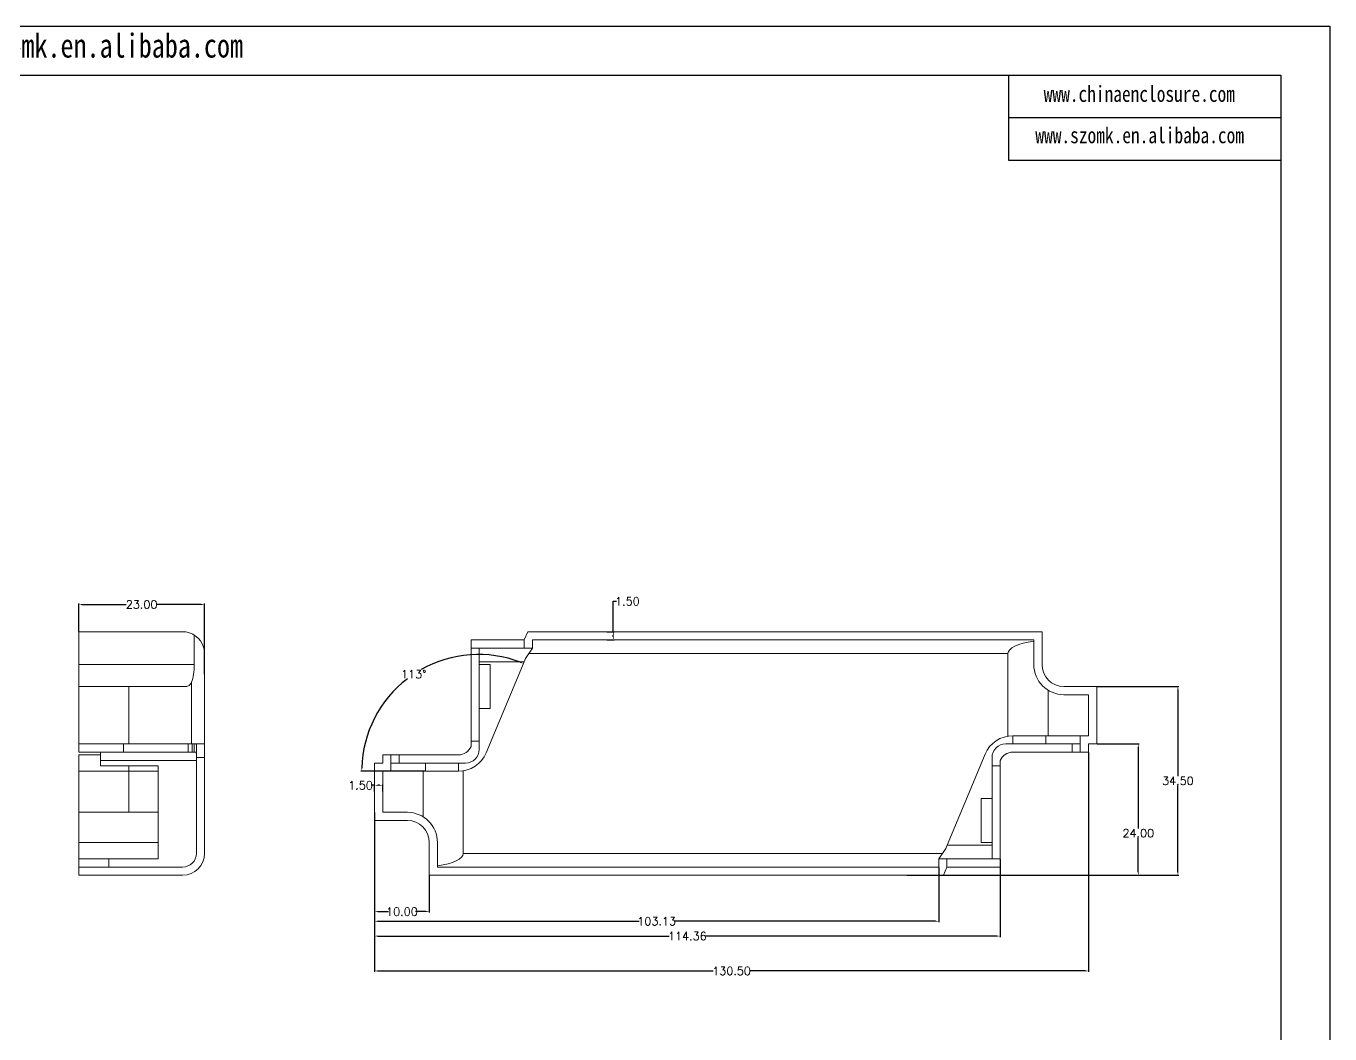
# Model space of a CAD drawing. Header units: inches. Extents: x 1696 to 3185, y 390 to 766.
# Drawn here: x 2946.6 to 3184.9, y 581.7 to 765.8 of the extents above; entities that cross this region are included whole.
import ezdxf

# ---------------------------------------------------------------- set-up
doc = ezdxf.new("R2010")
doc.units = ezdxf.units.IN
doc.header["$LTSCALE"] = 15
doc.layers.add('文字', color=81, linetype='Continuous')
doc.styles.get("Standard").update_dxf_attribs({"font": 'txt', "bigfont": 'gbcbig.shx'})
doc.styles.add('宋体', font='', dxfattribs={"width": 0.8, "height": 3.5})
doc.styles.get('宋体').set_extended_font_data('SimSun')
doc.dimstyles.new('2', dxfattribs={"dimtxt": 1.5, "dimasz": 0.6, "dimexe": 0.18, "dimexo": 0.0625, "dimgap": 0.09, "dimtad": 0, "dimtih": 1, "dimtoh": 1, "dimzin": 0, "dimdsep": 46, "dimtxsty": 'Standard', "dimcen": 0, "dimadec": 0, "dimazin": 2, "dimtfac": 1, "dimtofl": 0, "dimtmove": 0, "dimatfit": 3, "dimfxl": 1, "dimtolj": 1, "dimtzin": 0, "dimarcsym": 0})

# ---------------------------------------------------------------- blocks, each defined once
blk = doc.blocks.new('*D131')
at = {"color": 0, "lineweight": -2}
for p, q in [((2956.18, 655.23), (2956.18, 660.33)), ((2956.78, 660.15), (2964.84, 660.15)), ((2978.58, 660.15), (2970.52, 660.15)), ((2979.18, 647.41), (2979.18, 660.33))]:
    blk.add_line(p, q, dxfattribs=at)
at = {"color": 0}
for points in [[(2956.78, 660.25), (2956.78, 660.05), (2956.18, 660.15)], [(2978.58, 660.25), (2978.58, 660.05), (2979.18, 660.15)]]:
    blk.add_solid(points, dxfattribs=at)
at = {"layer": 'Defpoints', "color": 0}
for p in [(2979.18, 660.15), (2956.18, 655.17), (2979.18, 647.35)]:
    blk.add_point(p, dxfattribs=at)
at = {"color": 0, "insert": (2967.68, 660.15), "char_height": 1.5, "attachment_point": 5}
blk.add_mtext('\\A1;23.00', dxfattribs=at)
blk = doc.blocks.new('*D149')
at = {"color": 0, "lineweight": -2}
for p, q in [((3142.32, 634.67), (3150.03, 634.67)), ((3149.85, 634.07), (3149.85, 619.2)), ((3149.85, 611.27), (3149.85, 617.52)), ((3114.32, 610.67), (3150.03, 610.67))]:
    blk.add_line(p, q, dxfattribs=at)
at = {"color": 0}
for points in [[(3149.75, 634.07), (3149.95, 634.07), (3149.85, 634.67)], [(3149.75, 611.27), (3149.95, 611.27), (3149.85, 610.67)]]:
    blk.add_solid(points, dxfattribs=at)
at = {"layer": 'Defpoints', "color": 0}
for p in [(3142.26, 634.67), (3114.26, 610.67), (3149.85, 610.67)]:
    blk.add_point(p, dxfattribs=at)
at = {"color": 0, "insert": (3149.85, 618.36), "char_height": 1.5, "attachment_point": 5}
blk.add_mtext('\\A1;24.00', dxfattribs=at)
blk = doc.blocks.new('*D150')
at = {"color": 0, "lineweight": -2}
for p, q in [((3142.32, 645.17), (3157.27, 645.17)), ((3157.09, 644.57), (3157.09, 628.76)), ((3157.09, 611.27), (3157.09, 627.08)), ((3107.58, 610.67), (3157.27, 610.67))]:
    blk.add_line(p, q, dxfattribs=at)
at = {"color": 0}
for points in [[(3156.99, 644.57), (3157.19, 644.57), (3157.09, 645.17)], [(3156.99, 611.27), (3157.19, 611.27), (3157.09, 610.67)]]:
    blk.add_solid(points, dxfattribs=at)
at = {"layer": 'Defpoints', "color": 0}
for p in [(3142.26, 645.17), (3157.09, 645.17), (3107.52, 610.67)]:
    blk.add_point(p, dxfattribs=at)
at = {"color": 0, "insert": (3157.09, 627.92), "char_height": 1.5, "attachment_point": 5}
blk.add_mtext('\\A1;34.50', dxfattribs=at)
blk = doc.blocks.new('*D152')
at = {"color": 0, "lineweight": -2}
for p, q in [((3010.26, 620.6), (3010.26, 603.84)), ((3020.26, 610.6), (3020.26, 603.84)), ((3010.86, 604.02), (3012.79, 604.02)), ((3019.66, 604.02), (3017.72, 604.02))]:
    blk.add_line(p, q, dxfattribs=at)
at = {"color": 0}
for points in [[(3010.86, 604.12), (3010.86, 603.92), (3010.26, 604.02)], [(3019.66, 604.12), (3019.66, 603.92), (3020.26, 604.02)]]:
    blk.add_solid(points, dxfattribs=at)
at = {"layer": 'Defpoints', "color": 0}
for p in [(3010.26, 620.67), (3020.26, 610.67), (3020.26, 604.02)]:
    blk.add_point(p, dxfattribs=at)
at = {"color": 0, "insert": (3015.26, 604.02), "char_height": 1.5, "attachment_point": 5}
blk.add_mtext('\\A1;10.00', dxfattribs=at)
blk = doc.blocks.new('*D153')
at = {"color": 0, "lineweight": -2}
for p, q in [((3010.26, 622.16), (3010.26, 599.37)), ((3124.61, 613.6), (3124.61, 599.37)), ((3010.86, 599.55), (3064.09, 599.55)), ((3124.01, 599.55), (3070.77, 599.55))]:
    blk.add_line(p, q, dxfattribs=at)
at = {"color": 0}
for points in [[(3010.86, 599.65), (3010.86, 599.45), (3010.26, 599.55)], [(3124.01, 599.65), (3124.01, 599.45), (3124.61, 599.55)]]:
    blk.add_solid(points, dxfattribs=at)
at = {"layer": 'Defpoints', "color": 0}
for p in [(3010.26, 622.22), (3124.61, 613.67), (3124.61, 599.55)]:
    blk.add_point(p, dxfattribs=at)
at = {"color": 0, "insert": (3067.43, 599.55), "char_height": 1.5, "attachment_point": 5}
blk.add_mtext('\\A1;114.36', dxfattribs=at)
blk = doc.blocks.new('*D154')
at = {"color": 0, "lineweight": -2}
for p, q in [((3053.9, 655.17), (3053.9, 660.73)), ((3053.9, 660.73), (3054.5, 660.73)), ((3052.71, 655.17), (3054.08, 655.17)), ((3052.71, 653.67), (3054.08, 653.67)), ((3053.9, 654.27), (3053.9, 654.57))]:
    blk.add_line(p, q, dxfattribs=at)
at = {"color": 0}
for points in [[(3053.8, 654.57), (3054, 654.57), (3053.9, 655.17)], [(3053.8, 654.27), (3054, 654.27), (3053.9, 653.67)]]:
    blk.add_solid(points, dxfattribs=at)
at = {"layer": 'Defpoints', "color": 0}
for p in [(3052.65, 655.17), (3052.65, 653.67), (3053.9, 655.17)]:
    blk.add_point(p, dxfattribs=at)
at = {"color": 0, "insert": (3056.47, 660.73), "char_height": 1.5, "attachment_point": 5}
blk.add_mtext('\\A1;1.50', dxfattribs=at)
blk = doc.blocks.new('*D155')
at = {"color": 0, "lineweight": -2}
for p, q in [((3010.26, 627.1), (3009.66, 627.1)), ((3010.26, 625.98), (3010.26, 627.28)), ((3011.16, 627.1), (3010.86, 627.1)), ((3011.76, 625.98), (3011.76, 627.28))]:
    blk.add_line(p, q, dxfattribs=at)
at = {"color": 0}
for points in [[(3010.86, 627.2), (3010.86, 627), (3010.26, 627.1)], [(3011.16, 627.2), (3011.16, 627), (3011.76, 627.1)]]:
    blk.add_solid(points, dxfattribs=at)
at = {"layer": 'Defpoints', "color": 0}
for p in [(3010.26, 627.1), (3010.26, 625.92), (3011.76, 625.92)]:
    blk.add_point(p, dxfattribs=at)
at = {"color": 0, "insert": (3007.69, 627.1), "char_height": 1.5, "attachment_point": 5}
blk.add_mtext('\\A1;1.50', dxfattribs=at)
blk = doc.blocks.new('*D161')
at = {"color": 0, "lineweight": -2}
blk.add_line((3019.51, 629.67), (3007.74, 629.67), dxfattribs=at)
for start, end in [(68.9912, 119.3766), (127.5627, 178.389)]:
    blk.add_arc((3029.26, 629.67), 21.34, start, end, dxfattribs=at)
at = {"color": 0}
for points in [[(3036.94, 649.68), (3036.87, 649.49), (3037.46, 649.36)], [(3008.02, 630.26), (3007.82, 630.27), (3007.92, 629.67)]]:
    blk.add_solid(points, dxfattribs=at)
at = {"layer": 'Defpoints', "color": 0}
for p in [(3023.76, 650.29), (3037.59, 649.67), (3030.67, 633.05), (3019.57, 629.67), (3025.59, 629.67)]:
    blk.add_point(p, dxfattribs=at)
at = {"color": 0, "insert": (3017.42, 647.42), "char_height": 1.5, "attachment_point": 5}
blk.add_mtext('\\A1;113°', dxfattribs=at)
blk = doc.blocks.new('*D162')
at = {"color": 0, "lineweight": -2}
for p, q in [((3010.26, 622.16), (3010.26, 602.08)), ((3113.38, 612.1), (3113.38, 602.08)), ((3010.86, 602.26), (3058.6, 602.26)), ((3112.78, 602.26), (3065.03, 602.26))]:
    blk.add_line(p, q, dxfattribs=at)
at = {"color": 0}
for points in [[(3010.86, 602.36), (3010.86, 602.16), (3010.26, 602.26)], [(3112.78, 602.36), (3112.78, 602.16), (3113.38, 602.26)]]:
    blk.add_solid(points, dxfattribs=at)
at = {"layer": 'Defpoints', "color": 0}
for p in [(3010.26, 622.22), (3113.38, 612.17), (3010.26, 602.26)]:
    blk.add_point(p, dxfattribs=at)
at = {"color": 0, "insert": (3061.82, 602.26), "char_height": 1.5, "attachment_point": 5}
blk.add_mtext('\\A1;103.13', dxfattribs=at)
blk = doc.blocks.new('*D163')
at = {"color": 0, "lineweight": -2}
for p, q in [((3140.76, 633.1), (3140.76, 593)), ((3010.26, 622.16), (3010.26, 593)), ((3010.86, 593.18), (3072.17, 593.18)), ((3140.16, 593.18), (3078.85, 593.18))]:
    blk.add_line(p, q, dxfattribs=at)
at = {"color": 0}
for points in [[(3010.86, 593.28), (3010.86, 593.08), (3010.26, 593.18)], [(3140.16, 593.28), (3140.16, 593.08), (3140.76, 593.18)]]:
    blk.add_solid(points, dxfattribs=at)
at = {"layer": 'Defpoints', "color": 0}
for p in [(3140.76, 633.17), (3010.26, 622.22), (3010.26, 593.18)]:
    blk.add_point(p, dxfattribs=at)
at = {"color": 0, "insert": (3075.51, 593.18), "char_height": 1.5, "attachment_point": 5}
blk.add_mtext('\\A1;130.50', dxfattribs=at)

msp = doc.modelspace()

# ---------------------------------------------------------------- linework, layer by layer
for p, q in [((2652.777, 765.847), (3184.879, 765.847)), ((3184.879, 765.847), (3184.879, 389.613)), ((2666.545, 756.889), (3175.921, 756.889)), ((3126.155, 756.889), (3126.155, 741.337)), ((3175.921, 756.889), (3175.921, 398.571)), ((3126.155, 749.113), (3175.921, 749.113)), ((3126.155, 741.337), (3175.921, 741.337))]:
    msp.add_line(p, q)
at = {"color": 7, "linetype": 'Continuous', "lineweight": 15}
for p, q in [((2956.183, 655.166), (2975.183, 655.166)), ((2956.183, 655.166), (2956.183, 649.166)), ((2977.308, 649.166), (2977.308, 654.555)), ((3037.63, 653.666), (3027.896, 653.666)), ((3027.896, 652.166), (3027.896, 653.666)), ((3037.63, 653.666), (3038.255, 655.166)), ((3037.63, 652.166), (3037.63, 653.666)), ((3038.255, 655.166), (3132.255, 655.166)), ((3039.13, 653.666), (3130.755, 653.666)), ((3039.13, 652.166), (3039.13, 653.666)), ((3130.755, 653.666), (3130.755, 649.166)), ((3132.255, 655.166), (3132.255, 649.166)), ((2979.183, 651.166), (2979.183, 634.61)), ((3037.63, 652.166), (3027.896, 652.166)), ((3027.896, 652.166), (3027.896, 635.166)), ((3029.396, 635.166), (3029.396, 652.166)), ((3039.13, 652.166), (3037.63, 652.166)), ((3039.13, 652.166), (3037.838, 650.264)), ((3038.451, 651.166), (3126.026, 651.166)), ((3126.026, 651.166), (3126.026, 636.093)), ((2956.183, 649.166), (2977.308, 649.166)), ((2956.183, 645.166), (2956.183, 649.166)), ((3037.588, 649.666), (3029.396, 649.666)), ((3031.396, 649.166), (3029.396, 649.166)), ((3030.665, 633.051), (3037.588, 649.666)), ((3031.396, 641.166), (3031.396, 649.166)), ((3037.838, 650.264), (3037.588, 649.666)), ((2976.814, 645.982), (2976.814, 634.666)), ((2965.36, 645.166), (2956.183, 645.166)), ((2956.183, 645.166), (2956.183, 634.666)), ((2965.36, 634.666), (2965.36, 645.166)), ((2965.36, 645.166), (2975.753, 645.166)), ((3133.387, 644.473), (3133.387, 636.166)), ((3136.255, 645.166), (3142.255, 645.166)), ((3136.255, 643.666), (3140.755, 643.666)), ((3140.755, 643.666), (3140.755, 636.166)), ((3142.255, 645.166), (3142.255, 634.666)), ((3029.396, 641.166), (3031.396, 641.166)), ((2956.183, 634.666), (2965.36, 634.666)), ((2956.183, 634.666), (2956.183, 633.166)), ((2964.363, 633.166), (2964.363, 634.666)), ((2976.814, 634.666), (2965.36, 634.666)), ((2976.183, 633.166), (2976.183, 634.666)), ((2978.974, 634.666), (2976.814, 634.666)), ((2976.914, 634.666), (2976.914, 633.166)), ((2977.273, 633.166), (2977.273, 634.666)), ((2977.683, 634.557), (2977.683, 632.987)), ((2979.183, 634.61), (2979.183, 632.205)), ((3027.896, 635.166), (3027.896, 634.205)), ((3027.896, 635.166), (3029.396, 635.166)), ((3029.396, 633.666), (3029.396, 635.166)), ((3137.755, 634.666), (3125.614, 634.666)), ((3126.922, 636.166), (3126.922, 634.666)), ((3126.922, 636.166), (3132.94, 636.166)), ((3132.94, 636.166), (3132.94, 634.666)), ((3132.94, 636.166), (3139.255, 636.166)), ((3137.755, 633.166), (3137.755, 634.666)), ((3139.255, 634.666), (3137.755, 634.666)), ((3139.255, 636.166), (3139.255, 633.166)), ((3139.255, 636.166), (3140.755, 636.166)), ((3142.255, 634.666), (3140.755, 634.666)), ((3140.755, 634.666), (3140.755, 633.166)), ((2956.183, 633.166), (2964.363, 633.166)), ((2960.183, 632.666), (2956.183, 632.666)), ((2956.183, 629.666), (2956.183, 632.666)), ((2960.183, 633.166), (2960.183, 631.628)), ((2960.183, 631.628), (2977.683, 631.628)), ((2960.183, 630.666), (2960.183, 631.628)), ((2976.183, 633.166), (2964.363, 633.166)), ((2976.183, 633.166), (2976.914, 633.166)), ((2976.914, 633.166), (2977.273, 633.166)), ((2977.573, 633.166), (2977.273, 633.166)), ((2977.683, 631.628), (2977.683, 632.987)), ((2979.183, 632.205), (2977.683, 632.205)), ((2977.683, 631.628), (2977.683, 614.666)), ((2979.183, 614.666), (2979.183, 632.205)), ((3011.755, 631.166), (3011.755, 632.666)), ((3013.255, 632.666), (3011.755, 632.666)), ((3013.255, 629.666), (3013.255, 632.666)), ((3014.755, 632.666), (3013.255, 632.666)), ((3014.755, 632.666), (3014.755, 631.166)), ((3025.588, 632.666), (3014.755, 632.666)), ((3121.845, 632.782), (3114.922, 616.166)), ((3123.114, 632.166), (3123.114, 630.666)), ((3124.614, 630.666), (3124.614, 631.628)), ((3126.922, 633.166), (3137.755, 633.166)), ((3137.755, 633.166), (3139.255, 633.166)), ((3139.255, 633.166), (3140.755, 633.166)), ((2956.183, 629.666), (2965.36, 629.666)), ((2956.183, 622.166), (2956.183, 629.666)), ((2970.683, 630.666), (2960.183, 630.666)), ((2970.683, 629.666), (2965.36, 629.666)), ((2965.36, 629.666), (2965.36, 622.166)), ((2970.683, 613.666), (2970.683, 630.666)), ((3010.255, 631.166), (3011.755, 631.166)), ((3010.255, 620.666), (3010.255, 631.166)), ((3013.255, 629.666), (3011.755, 629.666)), ((3011.755, 622.166), (3011.755, 629.666)), ((3013.255, 631.166), (3014.755, 631.166)), ((3019.571, 629.666), (3013.255, 629.666)), ((3014.755, 631.166), (3026.896, 631.166)), ((3019.123, 621.359), (3019.123, 629.666)), ((3019.571, 629.666), (3019.571, 631.166)), ((3025.588, 629.666), (3019.571, 629.666)), ((3025.588, 629.666), (3025.588, 631.166)), ((3026.484, 614.666), (3026.484, 629.74)), ((3124.614, 630.666), (3123.114, 630.666)), ((3123.114, 630.666), (3123.114, 613.666)), ((3124.614, 613.666), (3124.614, 630.666)), ((3121.114, 624.666), (3121.114, 616.666)), ((3123.114, 624.666), (3121.114, 624.666)), ((2970.683, 622.166), (2956.183, 622.166)), ((2956.183, 622.166), (2956.183, 616.666)), ((3016.255, 622.166), (3011.755, 622.166)), ((3016.255, 620.666), (3010.255, 620.666)), ((2956.183, 613.666), (2956.183, 616.666)), ((3020.255, 610.666), (3020.255, 616.666)), ((3021.755, 612.166), (3021.755, 616.666)), ((3113.38, 613.666), (3114.673, 615.568)), ((3114.673, 615.568), (3114.922, 616.166)), ((3114.922, 616.166), (3123.114, 616.166)), ((3121.114, 616.666), (3123.114, 616.666)), ((2956.183, 613.666), (2956.183, 612.166)), ((2956.183, 613.666), (2961.683, 613.666)), ((2961.683, 613.666), (2961.683, 612.166)), ((2961.683, 613.666), (2970.683, 613.666)), ((3114.06, 614.666), (3026.484, 614.666)), ((3113.38, 613.666), (3113.38, 612.166)), ((3113.38, 613.666), (3114.88, 613.666)), ((3114.88, 613.666), (3114.88, 612.166)), ((3114.88, 613.666), (3124.614, 613.666)), ((3124.614, 613.666), (3124.614, 612.166)), ((2956.183, 612.166), (2956.183, 610.666)), ((2956.183, 612.166), (2961.683, 612.166)), ((2956.183, 610.666), (2975.183, 610.666)), ((2975.183, 612.166), (2961.683, 612.166)), ((3114.255, 610.666), (3020.255, 610.666)), ((3113.38, 612.166), (3021.755, 612.166)), ((3114.88, 612.166), (3114.255, 610.666)), ((3114.88, 612.166), (3124.614, 612.166))]:
    msp.add_line(p, q, dxfattribs=at)
at = {"color": 8, "linetype": 'Continuous', "lineweight": 15}
for p, q in [((2965.36, 629.666), (2965.36, 630.666)), ((2956.183, 616.666), (2970.683, 616.666))]:
    msp.add_line(p, q, dxfattribs=at)
at = {"color": 7, "linetype": 'Continuous', "lineweight": 15}
for centre, radius, start, end in [((2975.183, 651.166), 4, 57.91005, 90), ((2975.183, 651.166), 4, 0, 57.91005), ((3136.255, 649.166), 5.5, 180, 270), ((3136.255, 649.166), 4, 180, 270), ((3025.588, 635.166), 2.5, 270, 337.38014), ((3126.922, 630.666), 5.5, 90, 157.38014), ((3125.614, 632.166), 2.5, 90, 180), ((3025.588, 635.166), 5.5, 270, 337.38014), ((3026.896, 633.666), 2.5, 270, 0), ((3126.922, 630.666), 2.5, 90, 157.38014), ((3016.255, 616.666), 5.5, 0, 90), ((3016.255, 616.666), 4, 0, 90), ((2975.183, 614.666), 2.5, 270, 0), ((2975.183, 614.666), 4, 270, 0)]:
    msp.add_arc(centre, radius, start, end, dxfattribs=at)
for centre, major_axis, start_param, end_param in [((3134.026, 651.166), (8, 0), 1.9920287, 3.1415927), ((2976.058, 649.166), (0, 4), 3.7915784, 4.712389), ((2978.974, 630.666), (0, 4), 6.1157372, 6.2831853), ((3018.484, 614.666), (8, 0), 5.1336214, 6.2831853)]:
    msp.add_ellipse(centre, major_axis=major_axis, ratio=0.3125, start_param=start_param, end_param=end_param, dxfattribs=at)
for points in [[(2976.814, 645.982), (2976.7, 645.703), (2976.556, 645.5), (2976.197, 645.228), (2975.989, 645.166), (2975.753, 645.166)], [(2977.683, 632.987), (2977.683, 633.047), (2977.674, 633.091), (2977.638, 633.151), (2977.611, 633.166), (2977.573, 633.166)]]:
    msp.add_open_spline(points, degree=3, knots=[0, 0, 0, 0, 0.5, 0.5, 1, 1, 1, 1], dxfattribs=at)
msp.add_open_spline([(2977.573, 634.666), (2977.647, 634.666), (2977.683, 634.631), (2977.683, 634.557)], degree=3, dxfattribs=at)

# ---------------------------------------------------------------- texts
at = {"layer": '文字', "color": 0, "attachment_point": 1, "style": '宋体'}
for s, insert, char_height, width in [('www.szomk.en.alibaba.com', (2929.02, 764.475), 4.37944, 76.94262), ('www.chinaenclosure.com', (3132.566, 754.92), 2.91963, 51.29508), ('www.szomk.en.alibaba.com', (3131.04, 747.359), 2.91963, 51.29508)]:
    msp.add_mtext(s, dxfattribs=dict(at, insert=insert, char_height=char_height, width=width))

# ---------------------------------------------------------------- dimensions: what is measured, and where the dimension line sits
for base, p1, p2, picture, middle in [((2979.183, 660.153), (2956.183, 655.166), (2979.183, 647.348), '*D131', (2967.683, 660.153)), ((3010.255, 593.181), (3140.755, 633.166), (3010.255, 622.223), '*D163', (3075.505, 593.181)), ((3010.255, 627.103), (3011.755, 625.916), (3010.255, 625.916), '*D155', (3007.69, 627.103)), ((3124.614, 599.549), (3010.255, 622.223), (3124.614, 613.666), '*D153', (3067.435, 599.549)), ((3010.255071208, 602.260608372), (3113.380071208, 612.166145097), (3010.255071208, 622.223325154), '*D162', (3061.817571208, 602.260608372)), ((3020.255, 604.015), (3010.255, 620.666), (3020.255, 610.666), '*D152', (3015.255, 604.015))]:
    dim = msp.add_linear_dim(base=base, p1=p1, p2=p2, dimstyle='2')
    dim.commit()
    dim.dimension.update_dxf_attribs({"geometry": picture, "text_midpoint": middle})
for base, p1, p2, picture, middle in [((3053.9, 655.166), (3052.648, 653.666), (3052.648, 655.166), '*D154', (3056.465, 660.73)), ((3149.851, 610.666), (3142.255, 634.666), (3114.255, 610.666), '*D149', (3149.851, 618.364))]:
    dim = msp.add_linear_dim(base=base, p1=p1, p2=p2, angle=90, dimstyle='2')
    dim.commit()
    dim.dimension.update_dxf_attribs({"geometry": picture, "text_midpoint": middle, "dimtype": 160})
dim = msp.add_angular_dim_2l(base=(3023.761, 650.286), line1=((3030.665, 633.051), (3037.588, 649.666)), line2=((3025.588, 629.666), (3019.571, 629.666)), dimstyle='2')
dim.commit()
dim.dimension.update_dxf_attribs({"geometry": '*D161', "text_midpoint": (3017.418, 647.422)})
dim = msp.add_linear_dim(base=(3157.085, 645.166), p1=(3107.515, 610.666), p2=(3142.255, 645.166), angle=90, dimstyle='2')
dim.commit()
dim.dimension.update_dxf_attribs({"geometry": '*D150', "text_midpoint": (3157.085, 627.916)})

doc.saveas('drawing.dxf')
